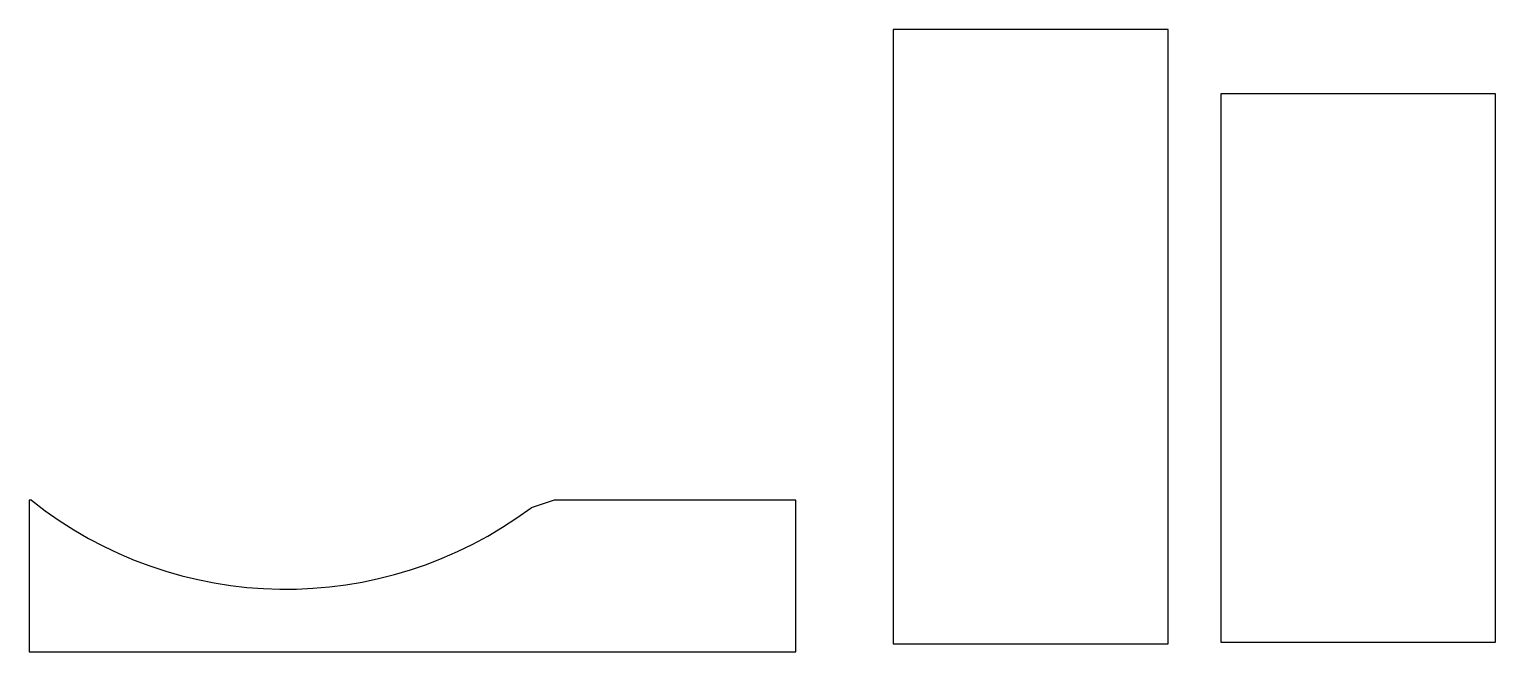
# Model space of a CAD drawing. Header units: millimetres. Extents: x 326 to 2204, y 300 to 1097.
import ezdxf

# ---------------------------------------------------------------- set-up
doc = ezdxf.new("R2010")
doc.units = ezdxf.units.MM

msp = doc.modelspace()

# ---------------------------------------------------------------- linework, layer by layer
for p, q in [((326.1, 493.9), (326.1, 299.9)), ((328.7, 493.9), (326.1, 493.9)), ((998.3, 493.9), (968.8, 484.3)), ((1308.1, 493.9), (998.3, 493.9)), ((1308.1, 299.9), (1308.1, 493.9)), ((326.1, 299.9), (1308.1, 299.9))]:
    msp.add_line(p, q)
for points in [[(1432.7, 309.9), (1784.7, 309.9), (1784.7, 1096.9), (1432.7, 1096.9)], [(1852.4, 312.1), (2204.4, 312.1), (2204.4, 1014.1), (1852.4, 1014.1)]]:
    msp.add_lwpolyline(points, close=True)
msp.add_arc((655, 903.9), 524, 231.4848, 306.7914)

doc.saveas('drawing.dxf')
